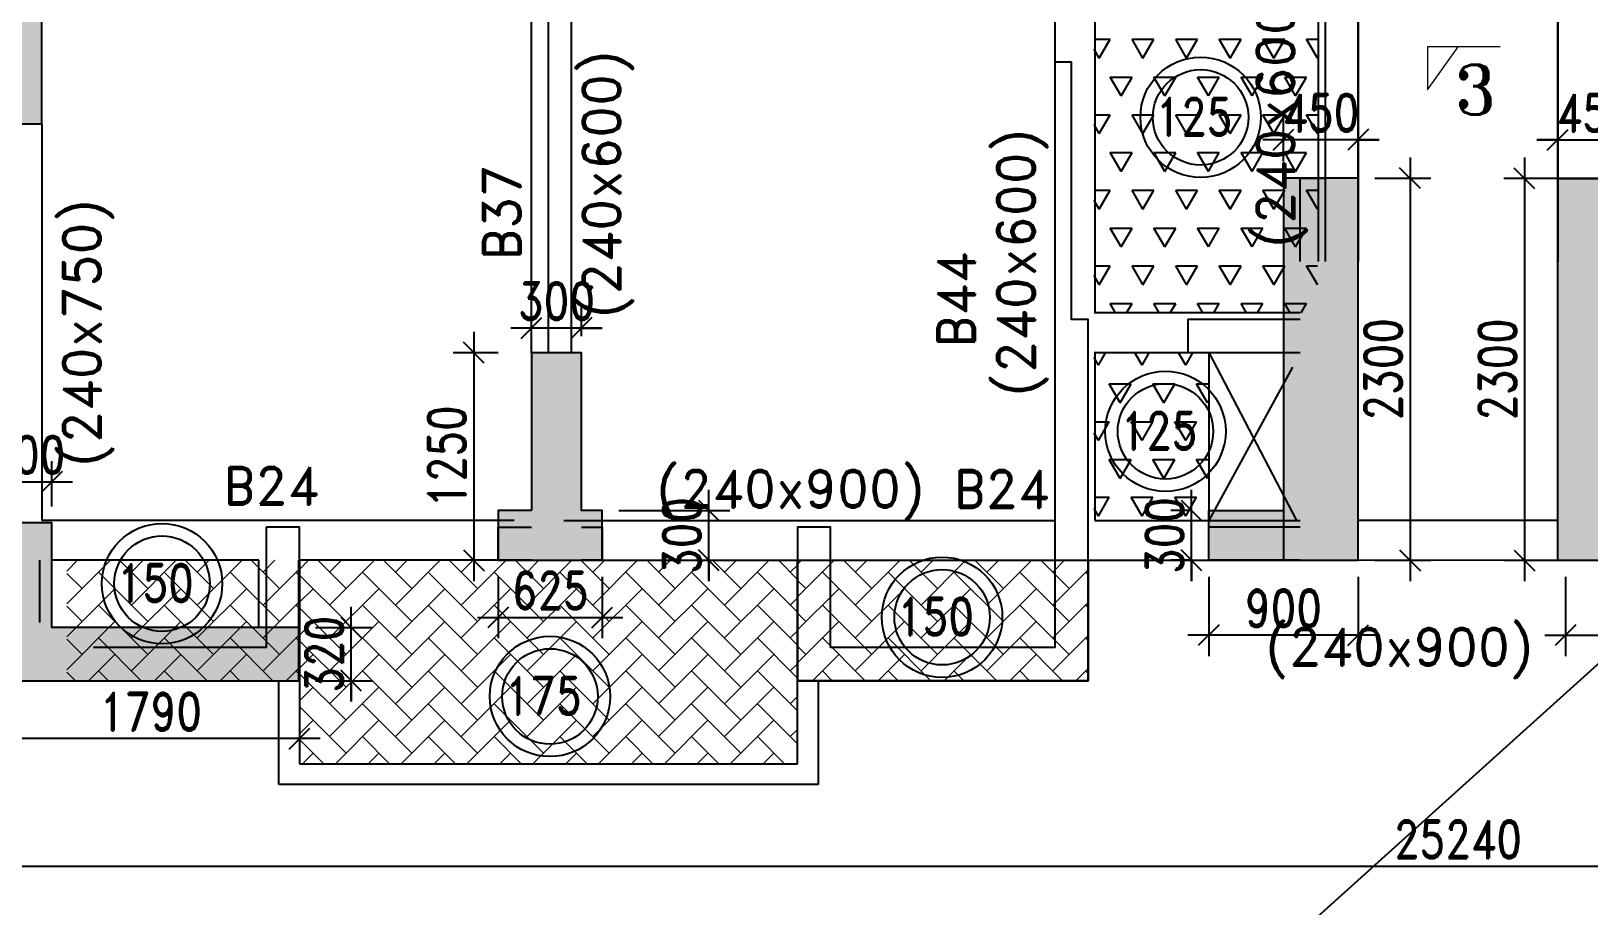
# Model space of a CAD drawing. Header units: millimetres. Extents: x 2061841 to 105821645, y -77612 to 48520811.
# Drawn here: x 105305333 to 105314706, y 48434796 to 48440063 of the extents above; entities that cross this region are included whole.
import ezdxf

# ---------------------------------------------------------------- set-up
doc = ezdxf.new("R2010")
doc.units = ezdxf.units.MM
doc.header["$LTSCALE"] = 10
doc.header["$MEASUREMENT"] = 0
doc.linetypes.add('$0$HIDDEN', pattern=[0.375, 0.25, -0.125])
for name, color, linetype in [('AS-COLS', 2, 'Continuous'), ('DIM', 8, 'Continuous'), ('S-BEAM', 4, 'Continuous'), ('S-BEAMNO.', 4, 'Continuous'), ('S-CUTOUT', 6, 'Continuous'), ('S-OPENING', 6, 'Continuous'), ('S-slab thk.', 2, 'Continuous'), ('S-Sunk', 8, 'Continuous'), ('xa_type A_Seventh floor plan$0$A-WALL', 3, 'Continuous')]:
    doc.layers.add(name, color=color, linetype=linetype)
for name, color, linetype, lineweight in [('S-Hatch Balcony', 8, 'Continuous', 5), ('S-STRCOL HATCH', 33, 'Continuous', 9), ('SEC-LINE', 1, 'Continuous', 15)]:
    doc.layers.add(name, color=color, linetype=linetype, lineweight=lineweight)
doc.styles.add('200', font='romand.shx', dxfattribs={"width": 0.8, "height": 225})
doc.styles.add('RD', font='romand.shx', dxfattribs={"width": 0.9, "height": 225})
doc.styles.add('RT', font='romant.shx', dxfattribs={"height": 250})
doc.dimstyles.new('GR1', dxfattribs={"dimtxt": 225, "dimasz": 125, "dimexe": 125, "dimexo": 100, "dimgap": 50, "dimtad": 1, "dimdec": 0, "dimzin": 3, "dimdsep": 46, "dimtxsty": '200', "dimblk1": 'OBLIQUE', "dimblk2": 'OBLIQUE', "dimsah": 1, "dimcen": 0.0625, "dimdle": 125, "dimclrd": 3, "dimclre": 3, "dimclrt": 2, "dimadec": 0, "dimazin": 0, "dimtfac": 1, "dimtdec": 0, "dimtix": 1, "dimtmove": 0, "dimatfit": 3, "dimfxl": 1, "dimtolj": 1, "dimtzin": 0, "dimarcsym": 0})
pattern_1 = [(45, (101994357.28, 48841298.31), (2e-14, 197.9899), [420, -140]), (135, (101994456.27, 48841397.31), (2e-14, 197.9899), [420, -140])]

# ---------------------------------------------------------------- blocks, each defined once
blk = doc.blocks.new('A$C21A8152F')
at = {"layer": 'SEC-LINE'}
for p, q in [((513, 311), (292, 3)), ((513, 3), (513, 311)), ((-7, 3), (513, 3))]:
    blk.add_line(p, q, dxfattribs=at)
blk = doc.blocks.new('_Oblique')
at = {"color": 0, "linetype": 'ByBlock', "lineweight": -2}
blk.add_line((-0.5, -0.5), (0.5, 0.5), dxfattribs=at)
blk = doc.blocks.new('*D419')
at = {"layer": 'Defpoints', "color": 0, "transparency": 16777216}
for p in [(12894.5, 3511.1), (12894.5, 1210.8), (13206.1, 1210.8)]:
    blk.add_point(p, dxfattribs=at)
at = {"layer": 'DIM', "color": 3, "lineweight": -2, "transparency": 16777216}
for p, q in [((13206.1, 3636.1), (13206.1, 1085.8)), ((12994.5, 3511.1), (13331.1, 3511.1)), ((12994.5, 1210.8), (13331.1, 1210.8))]:
    blk.add_line(p, q, dxfattribs=at)
at = {"layer": 'DIM', "color": 3, "linetype": 'ByBlock', "lineweight": -2, "transparency": 16777216, "xscale": 125, "yscale": 125, "zscale": 125}
for p, rotation in [((13206.1, 3511.1), 90), ((13206.1, 1210.8), 270)]:
    blk.add_blockref('_Oblique', p, dxfattribs=dict(at, rotation=rotation))
at = {"layer": 'DIM', "color": 2, "transparency": 16777216, "insert": (13043.6, 2360.9), "char_height": 225, "attachment_point": 5, "rotation": 90, "style": '200'}
blk.add_mtext('\\A1;2300', dxfattribs=at)
blk = doc.blocks.new('*D420')
at = {"layer": 'Defpoints', "color": 0, "transparency": 16777216}
for p in [(11994.4, 1210.8), (12894.5, 1210.8), (11994.4, 759.6)]:
    blk.add_point(p, dxfattribs=at)
at = {"layer": 'DIM', "color": 3, "lineweight": -2, "transparency": 16777216}
for p, q in [((11994.4, 1110.8), (11994.4, 634.6)), ((12894.5, 1110.8), (12894.5, 634.6)), ((13019.5, 759.6), (11869.4, 759.6))]:
    blk.add_line(p, q, dxfattribs=at)
at = {"layer": 'DIM', "color": 3, "linetype": 'ByBlock', "lineweight": -2, "transparency": 16777216, "xscale": 125, "yscale": 125, "zscale": 125, "rotation": 180}
blk.add_blockref('_Oblique', (11994.4, 759.6), dxfattribs=at)
at = {"layer": 'DIM', "color": 3, "linetype": 'ByBlock', "lineweight": -2, "transparency": 16777216, "xscale": 125, "yscale": 125, "zscale": 125}
blk.add_blockref('_Oblique', (12894.5, 759.6), dxfattribs=at)
at = {"layer": 'DIM', "color": 2, "transparency": 16777216, "insert": (12444.4, 922.1), "char_height": 225, "attachment_point": 5, "style": '200'}
blk.add_mtext('\\A1;900', dxfattribs=at)
blk = doc.blocks.new('*D421')
at = {"layer": 'Defpoints', "color": 0, "transparency": 16777216}
for p in [(14544.5, 3510.1), (13895, 1209.8), (14269.5, 1209.8)]:
    blk.add_point(p, dxfattribs=at)
at = {"layer": 'DIM', "color": 3, "lineweight": -2, "transparency": 16777216}
for p, q in [((13895, 3635.1), (13895, 1084.8)), ((14444.5, 3510.1), (13770, 3510.1)), ((14169.5, 1209.8), (13770, 1209.8))]:
    blk.add_line(p, q, dxfattribs=at)
at = {"layer": 'DIM', "color": 3, "linetype": 'ByBlock', "lineweight": -2, "transparency": 16777216, "xscale": 125, "yscale": 125, "zscale": 125}
for p, rotation in [((13895, 3510.1), 90), ((13895, 1209.8), 270)]:
    blk.add_blockref('_Oblique', p, dxfattribs=dict(at, rotation=rotation))
at = {"layer": 'DIM', "color": 2, "transparency": 16777216, "insert": (13732.5, 2359.9), "char_height": 225, "attachment_point": 5, "rotation": 90, "style": '200'}
blk.add_mtext('\\A1;2300', dxfattribs=at)
blk = doc.blocks.new('*D422')
at = {"layer": 'Defpoints', "color": 0, "transparency": 16777216}
for p in [(7819.5, 2460.8), (7572.5, 1210.8), (7819.5, 1210.8)]:
    blk.add_point(p, dxfattribs=at)
at = {"layer": 'DIM', "color": 3, "lineweight": -2, "transparency": 16777216}
for p, q in [((7572.5, 2585.8), (7572.5, 1085.8)), ((7719.5, 2460.8), (7447.5, 2460.8)), ((7719.5, 1210.8), (7447.5, 1210.8))]:
    blk.add_line(p, q, dxfattribs=at)
at = {"layer": 'DIM', "color": 3, "linetype": 'ByBlock', "lineweight": -2, "transparency": 16777216, "xscale": 125, "yscale": 125, "zscale": 125}
for p, rotation in [((7572.5, 2460.8), 90), ((7572.5, 1210.8), 270)]:
    blk.add_blockref('_Oblique', p, dxfattribs=dict(at, rotation=rotation))
at = {"layer": 'DIM', "color": 2, "transparency": 16777216, "insert": (7410, 1835.8), "char_height": 225, "attachment_point": 5, "rotation": 90, "style": '200'}
blk.add_mtext('\\A1;1250', dxfattribs=at)
blk = doc.blocks.new('*D423')
at = {"layer": 'Defpoints', "color": 0, "transparency": 16777216}
for p in [(7920.2, 2609.3), (7920.2, 2460.8), (8220.2, 2460.8)]:
    blk.add_point(p, dxfattribs=at)
at = {"layer": 'DIM', "color": 3, "lineweight": -2, "transparency": 16777216}
for p, q in [((7920.2, 2560.8), (7920.2, 2734.3)), ((8220.2, 2560.8), (8220.2, 2734.3)), ((8345.2, 2609.3), (7795.2, 2609.3)), ((7920.2, 2609.3), (7795.2, 2609.3)), ((8220.2, 2609.3), (8345.2, 2609.3))]:
    blk.add_line(p, q, dxfattribs=at)
at = {"layer": 'DIM', "color": 3, "linetype": 'ByBlock', "lineweight": -2, "transparency": 16777216, "xscale": 125, "yscale": 125, "zscale": 125}
blk.add_blockref('_Oblique', (7920.2, 2609.3), dxfattribs=at)
at = {"layer": 'DIM', "color": 3, "linetype": 'ByBlock', "lineweight": -2, "transparency": 16777216, "xscale": 125, "yscale": 125, "zscale": 125, "rotation": 180}
blk.add_blockref('_Oblique', (8220.2, 2609.3), dxfattribs=at)
at = {"layer": 'DIM', "color": 2, "transparency": 16777216, "insert": (8070.2, 2771.8), "char_height": 225, "attachment_point": 5, "style": '200'}
blk.add_mtext('\\A1;300', dxfattribs=at)
blk = doc.blocks.new('*D454')
at = {"layer": 'AS-COLS', "color": 3, "lineweight": -2, "transparency": 16777216}
for p, q in [((4733.6, 1535.5), (4733.6, 1808.6)), ((5033.6, 1535.5), (5033.6, 1808.6)), ((4608.6, 1683.6), (5158.6, 1683.6)), ((4733.6, 1683.6), (4608.6, 1683.6)), ((5033.6, 1683.6), (5158.6, 1683.6))]:
    blk.add_line(p, q, dxfattribs=at)
at = {"layer": 'Defpoints', "color": 0, "transparency": 16777216}
for p in [(5033.6, 1683.6), (4733.6, 1435.5), (5033.6, 1435.5)]:
    blk.add_point(p, dxfattribs=at)
at = {"layer": 'AS-COLS', "color": 3, "linetype": 'ByBlock', "lineweight": -2, "transparency": 16777216, "xscale": 125, "yscale": 125, "zscale": 125}
blk.add_blockref('_Oblique', (4733.6, 1683.6), dxfattribs=at)
at = {"layer": 'AS-COLS', "color": 3, "linetype": 'ByBlock', "lineweight": -2, "transparency": 16777216, "xscale": 125, "yscale": 125, "zscale": 125, "rotation": 180}
blk.add_blockref('_Oblique', (5033.6, 1683.6), dxfattribs=at)
at = {"layer": 'AS-COLS', "color": 2, "transparency": 16777216, "insert": (4883.6, 1846.1), "char_height": 225, "attachment_point": 5, "style": '200'}
blk.add_mtext('\\A1;300', dxfattribs=at)
blk = doc.blocks.new('*D456')
at = {"layer": 'AS-COLS', "color": 3, "lineweight": -2, "transparency": 16777216}
for p, q in [((6835, 360.9), (6835, 930.9)), ((6835, 805.9), (6835, 930.9)), ((6619, 805.9), (6960, 805.9)), ((6619, 485.9), (6960, 485.9)), ((6835, 485.9), (6835, 360.9))]:
    blk.add_line(p, q, dxfattribs=at)
at = {"layer": 'Defpoints', "color": 0, "transparency": 16777216}
for p in [(6519, 805.9), (6835, 805.9), (6519, 485.9)]:
    blk.add_point(p, dxfattribs=at)
at = {"layer": 'AS-COLS', "color": 3, "linetype": 'ByBlock', "lineweight": -2, "transparency": 16777216, "xscale": 125, "yscale": 125, "zscale": 125}
for p, rotation in [((6835, 805.9), 270), ((6835, 485.9), 90)]:
    blk.add_blockref('_Oblique', p, dxfattribs=dict(at, rotation=rotation))
at = {"layer": 'AS-COLS', "color": 2, "transparency": 16777216, "insert": (6672.5, 645.9), "char_height": 225, "attachment_point": 5, "rotation": 90, "style": '200'}
blk.add_mtext('\\A1;320', dxfattribs=at)
blk = doc.blocks.new('*D457')
at = {"layer": 'AS-COLS', "color": 3, "lineweight": -2, "transparency": 16777216}
for p, q in [((4733.6, 517.6), (4733.6, 12.1)), ((6523.6, 385.9), (6523.6, 12.1)), ((6648.6, 137.1), (4608.6, 137.1))]:
    blk.add_line(p, q, dxfattribs=at)
at = {"layer": 'Defpoints', "color": 0, "transparency": 16777216}
for p in [(4733.6, 617.6), (6523.6, 485.9), (4733.6, 137.1)]:
    blk.add_point(p, dxfattribs=at)
at = {"layer": 'AS-COLS', "color": 3, "linetype": 'ByBlock', "lineweight": -2, "transparency": 16777216, "xscale": 125, "yscale": 125, "zscale": 125, "rotation": 180}
blk.add_blockref('_Oblique', (4733.6, 137.1), dxfattribs=at)
at = {"layer": 'AS-COLS', "color": 3, "linetype": 'ByBlock', "lineweight": -2, "transparency": 16777216, "xscale": 125, "yscale": 125, "zscale": 125}
blk.add_blockref('_Oblique', (6523.6, 137.1), dxfattribs=at)
at = {"layer": 'AS-COLS', "color": 2, "transparency": 16777216, "insert": (5628.6, 299.6), "char_height": 225, "attachment_point": 5, "style": '200'}
blk.add_mtext('\\A1;1790', dxfattribs=at)
blk = doc.blocks.new('*D458')
at = {"layer": 'AS-COLS', "color": 3, "lineweight": -2, "transparency": 16777216}
for p, q in [((8987.2, 1085.8), (8987.2, 1635.8)), ((8987.2, 1510.8), (8987.2, 1635.8)), ((8444.5, 1510.8), (9112.2, 1510.8)), ((8444.5, 1210.8), (9112.2, 1210.8)), ((8987.2, 1210.8), (8987.2, 1085.8))]:
    blk.add_line(p, q, dxfattribs=at)
at = {"layer": 'Defpoints', "color": 0, "transparency": 16777216}
for p in [(8344.5, 1510.8), (8987.2, 1510.8), (8344.5, 1210.8)]:
    blk.add_point(p, dxfattribs=at)
at = {"layer": 'AS-COLS', "color": 3, "linetype": 'ByBlock', "lineweight": -2, "transparency": 16777216, "xscale": 125, "yscale": 125, "zscale": 125}
for p, rotation in [((8987.2, 1510.8), 270), ((8987.2, 1210.8), 90)]:
    blk.add_blockref('_Oblique', p, dxfattribs=dict(at, rotation=rotation))
at = {"layer": 'AS-COLS', "color": 2, "transparency": 16777216, "insert": (8824.7, 1360.8), "char_height": 225, "attachment_point": 5, "rotation": 90, "style": '200'}
blk.add_mtext('\\A1;300', dxfattribs=at)
blk = doc.blocks.new('*D459')
at = {"layer": 'AS-COLS', "color": 3, "lineweight": -2, "transparency": 16777216}
for p, q in [((7719.5, 1110.8), (7719.5, 741.3)), ((8344.5, 1110.8), (8344.5, 741.3)), ((7594.5, 866.3), (8469.5, 866.3))]:
    blk.add_line(p, q, dxfattribs=at)
at = {"layer": 'Defpoints', "color": 0, "transparency": 16777216}
for p in [(7719.5, 1210.8), (8344.5, 1210.8), (8344.5, 866.3)]:
    blk.add_point(p, dxfattribs=at)
at = {"layer": 'AS-COLS', "color": 3, "linetype": 'ByBlock', "lineweight": -2, "transparency": 16777216, "xscale": 125, "yscale": 125, "zscale": 125, "rotation": 180}
blk.add_blockref('_Oblique', (7719.5, 866.3), dxfattribs=at)
at = {"layer": 'AS-COLS', "color": 3, "linetype": 'ByBlock', "lineweight": -2, "transparency": 16777216, "xscale": 125, "yscale": 125, "zscale": 125}
blk.add_blockref('_Oblique', (8344.5, 866.3), dxfattribs=at)
at = {"layer": 'AS-COLS', "color": 2, "transparency": 16777216, "insert": (8032, 1028.8), "char_height": 225, "attachment_point": 5, "style": '200'}
blk.add_mtext('\\A1;625', dxfattribs=at)
blk = doc.blocks.new('*D460')
at = {"layer": 'AS-COLS', "color": 3, "lineweight": -2, "transparency": 16777216}
for p, q in [((11891.3, 1085.8), (11891.3, 1635.8)), ((11891.3, 1510.8), (11891.3, 1635.8)), ((11894.4, 1510.8), (11766.3, 1510.8)), ((11894.4, 1210.8), (11766.3, 1210.8)), ((11891.3, 1210.8), (11891.3, 1085.8))]:
    blk.add_line(p, q, dxfattribs=at)
at = {"layer": 'Defpoints', "color": 0, "transparency": 16777216}
for p in [(11891.3, 1510.8), (11994.4, 1510.8), (11994.4, 1210.8)]:
    blk.add_point(p, dxfattribs=at)
at = {"layer": 'AS-COLS', "color": 3, "linetype": 'ByBlock', "lineweight": -2, "transparency": 16777216, "xscale": 125, "yscale": 125, "zscale": 125}
for p, rotation in [((11891.3, 1510.8), 270), ((11891.3, 1210.8), 90)]:
    blk.add_blockref('_Oblique', p, dxfattribs=dict(at, rotation=rotation))
at = {"layer": 'AS-COLS', "color": 2, "transparency": 16777216, "insert": (11728.8, 1360.8), "char_height": 225, "attachment_point": 5, "rotation": 90, "style": '200'}
blk.add_mtext('\\A1;300', dxfattribs=at)
blk = doc.blocks.new('*D461')
at = {"layer": 'AS-COLS', "color": 3, "lineweight": -2, "transparency": 16777216}
for p, q in [((12444.5, 3611.1), (12444.5, 3868.4)), ((12894.5, 3611.1), (12894.5, 3868.4)), ((13019.5, 3743.4), (12319.5, 3743.4)), ((12444.5, 3743.4), (12319.5, 3743.4)), ((12894.5, 3743.4), (13019.5, 3743.4))]:
    blk.add_line(p, q, dxfattribs=at)
at = {"layer": 'Defpoints', "color": 0, "transparency": 16777216}
for p in [(12444.5, 3743.4), (12444.5, 3511.1), (12894.5, 3511.1)]:
    blk.add_point(p, dxfattribs=at)
at = {"layer": 'AS-COLS', "color": 3, "linetype": 'ByBlock', "lineweight": -2, "transparency": 16777216, "xscale": 125, "yscale": 125, "zscale": 125}
blk.add_blockref('_Oblique', (12444.5, 3743.4), dxfattribs=at)
at = {"layer": 'AS-COLS', "color": 3, "linetype": 'ByBlock', "lineweight": -2, "transparency": 16777216, "xscale": 125, "yscale": 125, "zscale": 125, "rotation": 180}
blk.add_blockref('_Oblique', (12894.5, 3743.4), dxfattribs=at)
at = {"layer": 'AS-COLS', "color": 2, "transparency": 16777216, "insert": (12669.5, 3905.9), "char_height": 225, "attachment_point": 5, "style": '200'}
blk.add_mtext('\\A1;450', dxfattribs=at)
blk = doc.blocks.new('*D462')
at = {"layer": 'Defpoints', "color": 0, "transparency": 16777216}
for p in [(14141.2, 1210.8), (15041.3, 1210.8), (15041.3, 759.6)]:
    blk.add_point(p, dxfattribs=at)
at = {"layer": 'DIM', "color": 3, "lineweight": -2, "transparency": 16777216}
for p, q in [((14141.2, 1110.8), (14141.2, 634.6)), ((15041.3, 1110.8), (15041.3, 634.6)), ((14016.2, 759.6), (15166.3, 759.6))]:
    blk.add_line(p, q, dxfattribs=at)
at = {"layer": 'DIM', "color": 3, "linetype": 'ByBlock', "lineweight": -2, "transparency": 16777216, "xscale": 125, "yscale": 125, "zscale": 125, "rotation": 180}
blk.add_blockref('_Oblique', (14141.2, 759.6), dxfattribs=at)
at = {"layer": 'DIM', "color": 3, "linetype": 'ByBlock', "lineweight": -2, "transparency": 16777216, "xscale": 125, "yscale": 125, "zscale": 125}
blk.add_blockref('_Oblique', (15041.3, 759.6), dxfattribs=at)
at = {"layer": 'DIM', "color": 2, "transparency": 16777216, "insert": (14591.3, 922.1), "char_height": 225, "attachment_point": 5, "style": '200'}
blk.add_mtext('\\A1;900', dxfattribs=at)
blk = doc.blocks.new('*D464')
at = {"layer": 'AS-COLS', "color": 3, "lineweight": -2, "transparency": 16777216}
for p, q in [((14094.5, 3610.1), (14094.5, 3867.4)), ((14544.5, 3610.1), (14544.5, 3867.4)), ((13969.5, 3742.4), (14669.5, 3742.4)), ((14094.5, 3742.4), (13969.5, 3742.4)), ((14544.5, 3742.4), (14669.5, 3742.4))]:
    blk.add_line(p, q, dxfattribs=at)
at = {"layer": 'Defpoints', "color": 0, "transparency": 16777216}
for p in [(14544.5, 3742.4), (14094.5, 3510.1), (14544.5, 3510.1)]:
    blk.add_point(p, dxfattribs=at)
at = {"layer": 'AS-COLS', "color": 3, "linetype": 'ByBlock', "lineweight": -2, "transparency": 16777216, "xscale": 125, "yscale": 125, "zscale": 125}
blk.add_blockref('_Oblique', (14094.5, 3742.4), dxfattribs=at)
at = {"layer": 'AS-COLS', "color": 3, "linetype": 'ByBlock', "lineweight": -2, "transparency": 16777216, "xscale": 125, "yscale": 125, "zscale": 125, "rotation": 180}
blk.add_blockref('_Oblique', (14544.5, 3742.4), dxfattribs=at)
at = {"layer": 'AS-COLS', "color": 2, "transparency": 16777216, "insert": (14319.5, 3904.9), "char_height": 225, "attachment_point": 5, "style": '200'}
blk.add_mtext('\\A1;450', dxfattribs=at)
blk = doc.blocks.new('*D662')
at = {"layer": 'AS-COLS', "color": 3, "lineweight": -2, "transparency": 16777216}
for p, q in [((102538298.3, 48534066.5), (102538298.3, 48532924)), ((102563538.6, 48534066.5), (102563538.6, 48532924)), ((102538173.3, 48533049), (102563663.6, 48533049))]:
    blk.add_line(p, q, dxfattribs=at)
at = {"layer": 'Defpoints', "color": 0, "transparency": 16777216}
for p in [(102538298.3, 48534166.5), (102563538.6, 48534166.5), (102563538.6, 48533049)]:
    blk.add_point(p, dxfattribs=at)
at = {"layer": 'AS-COLS', "color": 3, "linetype": 'ByBlock', "lineweight": -2, "transparency": 16777216, "xscale": 125, "yscale": 125, "zscale": 125, "rotation": 180}
blk.add_blockref('_Oblique', (102538298.3, 48533049), dxfattribs=at)
at = {"layer": 'AS-COLS', "color": 3, "linetype": 'ByBlock', "lineweight": -2, "transparency": 16777216, "xscale": 125, "yscale": 125, "zscale": 125}
blk.add_blockref('_Oblique', (102563538.6, 48533049), dxfattribs=at)
at = {"layer": 'AS-COLS', "color": 2, "transparency": 16777216, "insert": (102550918.4, 48533211.5), "char_height": 225, "attachment_point": 5, "style": '200'}
blk.add_mtext('\\A1;25240', dxfattribs=at)
blk = doc.blocks.new('G$CDE8A9FAD')
at = {"layer": 'S-STRCOL HATCH'}
h = blk.add_hatch(color=256, dxfattribs=at)
h.dxf.hatch_style = 1
h.paths.add_polyline_path([(4623.8, 3838.4), (4973.8, 3838.4), (4973.8, 5413.4), (4623.8, 5413.4), (4623.8, 3838.4)])
h = blk.add_hatch(color=256, dxfattribs=at)
h.dxf.hatch_style = 1
h.paths.add_polyline_path([(12894.5, 1210.8), (12894.5, 3511.1), (12444.5, 3511.1), (12444.5, 1210.8), (12894.5, 1210.8)])
h = blk.add_hatch(color=256, dxfattribs=at)
h.dxf.hatch_style = 1
h.paths.add_polyline_path([(14094.5, 1209.8), (14094.5, 3510.1), (14544.5, 3510.1), (14544.5, 1209.8), (14094.5, 1209.8)])
h = blk.add_hatch(color=256, dxfattribs=at)
h.dxf.hatch_style = 1
h.paths.add_polyline_path([(7920.2, 1510.8), (7719.5, 1510.8), (7719.5, 1210.8), (8344.5, 1210.8), (8344.5, 1510.8), (8220.2, 1510.8), (8220.2, 1510.8), (8220.2, 2460.8), (7920.2, 2460.8), (7920.2, 1510.8)])
h = blk.add_hatch(color=256, dxfattribs=at)
h.dxf.hatch_style = 1
h.paths.add_polyline_path([(11994.4, 1510.8), (12444.5, 1510.8), (12444.5, 1210.8), (11994.4, 1210.8), (11994.4, 1510.8)])
h = blk.add_hatch(color=256, dxfattribs=at)
h.dxf.hatch_style = 1
h.paths.add_polyline_path([(4733.6, 485.9), (6519, 485.9), (6519, 805.9), (5033.6, 805.9), (5033.6, 1435.5), (4733.6, 1435.5), (4733.6, 485.9)])
at = {"layer": 'AS-COLS', "color": 1, "elevation": 0}
for points in [[(4623.8, 3838.4), (4973.8, 3838.4), (4973.8, 5413.4), (4623.8, 5413.4)], [(12894.5, 1210.8), (12894.5, 3511.1), (12444.5, 3511.1), (12444.5, 1210.8)], [(14094.5, 1209.8), (14094.5, 3510.1), (14544.5, 3510.1), (14544.5, 1209.8)], [(11994.4, 1510.8), (12444.5, 1510.8), (12444.5, 1210.8), (11994.4, 1210.8)]]:
    blk.add_lwpolyline(points, close=True, dxfattribs=at)
for points in [[(7920.2, 1510.8), (7719.5, 1510.8), (7719.5, 1210.8), (8344.5, 1210.8), (8344.5, 1510.8), (8220.2, 1510.8), (8220.2, 1510.8), (8220.2, 2460.8), (7920.2, 2460.8), (7920.2, 1510.8)], [(4733.6, 485.9), (6519, 485.9), (6519, 805.9), (5033.6, 805.9), (5033.6, 1435.5), (4733.6, 1435.5), (4733.6, 485.9)]]:
    blk.add_lwpolyline(points, dxfattribs=at)
at = {"layer": 'AS-COLS', "color": 6}
for base, p1, p2, picture, middle in [((12444.5, 3743.4), (12894.5, 3511.1), (12444.5, 3511.1), '*D461', (12669.5, 3905.9)), ((5033.6, 1683.6), (4733.6, 1435.5), (5033.6, 1435.5), '*D454', (4883.6, 1846.1)), ((8344.5, 866.3), (7719.5, 1210.8), (8344.5, 1210.8), '*D459', (8032, 1028.8)), ((4733.6, 137.1), (6523.6, 485.9), (4733.6, 617.6), '*D457', (5628.6, 299.6))]:
    dim = blk.add_linear_dim(base=base, p1=p1, p2=p2, dimstyle='GR1', dxfattribs=at)
    dim.commit()
    dim.dimension.update_dxf_attribs({"geometry": picture, "text_midpoint": middle})
for base, p1, p2, angle, picture, middle in [((14544.5, 3742.4), (14094.5, 3510.1), (14544.5, 3510.1), 180, '*D464', (14319.5, 3904.9)), ((8987.2, 1510.8), (8344.5, 1210.8), (8344.5, 1510.8), 90, '*D458', (8824.7, 1360.8)), ((11891.3, 1510.8), (11994.4, 1210.8), (11994.4, 1510.8), 90, '*D460', (11728.8, 1360.8)), ((6835, 805.9), (6519, 485.9), (6519, 805.9), 90, '*D456', (6672.5, 645.9))]:
    dim = blk.add_linear_dim(base=base, p1=p1, p2=p2, angle=angle, dimstyle='GR1', dxfattribs=at)
    dim.commit()
    dim.dimension.update_dxf_attribs({"geometry": picture, "text_midpoint": middle})
at = {"layer": 'DIM'}
for base, p1, p2, angle, picture, middle in [((13206.1, 1210.8, 0), (12894.5, 3511.1), (12894.5, 1210.8), 90, '*D419', (13043.6, 2360.9, 0)), ((13895, 1209.8, 0), (14544.5, 3510.1), (14269.5, 1209.8), 90, '*D421', (13732.5, 2359.9, 0)), ((7572.5, 1210.8, 0), (7819.5, 2460.8), (7819.5, 1210.8), 90, '*D422', (7410, 1835.8, 0)), ((15041.3, 759.6, 0), (14141.2, 1210.8), (15041.3, 1210.8), 180, '*D462', (14591.3, 922.1, 0))]:
    dim = blk.add_linear_dim(base=base, p1=p1, p2=p2, angle=angle, dimstyle='GR1', dxfattribs=at)
    dim.commit()
    dim.dimension.update_dxf_attribs({"geometry": picture, "text_midpoint": middle})
for base, p1, p2, picture, middle in [((7920.2, 2609.3, 0), (8220.2, 2460.8), (7920.2, 2460.8), '*D423', (8070.2, 2771.8, 0)), ((11994.4, 759.6, 0), (12894.5, 1210.8), (11994.4, 1210.8), '*D420', (12444.4, 922.1, 0))]:
    dim = blk.add_linear_dim(base=base, p1=p1, p2=p2, dimstyle='GR1', dxfattribs=at)
    dim.commit()
    dim.dimension.update_dxf_attribs({"geometry": picture, "text_midpoint": middle})
blk = doc.blocks.new('TOWER-A TYPICAL FLOOR FRAMING PLAN N')
at = {"layer": 'S-Hatch Balcony'}
h = blk.add_hatch(dxfattribs=at)
h.set_pattern_fill('AR-HBONE', color=256, scale=35, style=0)
h.set_pattern_definition(pattern_1)
h.paths.add_polyline_path([(102543943, 48534891.5), (102542547.1, 48534891.5), (102542547.1, 48534512.5), (102542547.1, 48534166.5), (102543943, 48534166.5)])
h = blk.add_hatch(dxfattribs=at)
h.set_pattern_fill('AR-HBONE', color=256, scale=35, style=0)
h.set_pattern_definition([(45, (101994361.98, 48841298.31), (2e-14, 197.9899), [420, -140]), (135, (101994460.98, 48841397.31), (2e-14, 197.9899), [420, -140])])
h.paths.add_polyline_path([(102546943.6, 48534891.5), (102543947.7, 48534891.5), (102543947.7, 48533666.5), (102546943.6, 48533666.5)])
h = blk.add_hatch(dxfattribs=at)
h.set_pattern_fill('AR-HBONE', color=256, scale=35, style=0)
h.set_pattern_definition(pattern_1)
h.paths.add_polyline_path([(102548688.8, 48534891.5), (102546938.9, 48534891.5), (102546938.9, 48534512.5), (102546938.9, 48534166.5), (102548688.8, 48534166.5), (102548688.8, 48534891.5)])
at = {"layer": 'S-Sunk'}
h = blk.add_hatch(dxfattribs=at)
h.set_pattern_fill('TRIANG', color=8, scale=700, style=0)
h.set_pattern_definition([(60, (101982341.8, 48843413.98), (-131.25, 227.33167), [131.25, -131.25]), (120, (101982341.8, 48843413.98), (-262.5, 1e-07), [131.25, -131.25]), (0, (101982276.18, 48843527.65), (131.25, 227.33167), [131.25, -131.25])])
h.paths.add_polyline_path([(102548728.8, 48538791.2), (102550073.8, 48538791.2), (102550073.8, 48536381.1), (102548728.8, 48536381.1)])
h = blk.add_hatch(dxfattribs=at)
h.set_pattern_fill('TRIANG', color=8, scale=700, style=0)
h.set_pattern_definition([(60, (101990867.62, 48841338.31), (-131.25, 227.33167), [131.25, -131.25]), (120, (101990867.62, 48841338.31), (-262.5, 1e-07), [131.25, -131.25]), (0, (101990802, 48841451.98), (131.25, 227.33167), [131.25, -131.25])])
h.paths.add_polyline_path([(102548728.8, 48536141.1), (102549418.4, 48536141.1), (102549418.4, 48535131.5), (102548728.8, 48535131.5)])
at = {"layer": 'AS-COLS', "color": 6}
blk.add_line((102617648.5, 48593639), (102510387.1, 48496984.7), dxfattribs=at)
at = {"layer": 'S-BEAM', "linetype": '$0$HIDDEN'}
for p, q in [((102545344.1, 48536141.5), (102545344.1, 48538791.2)), ((102545584.1, 48536141.5), (102545584.1, 48538791.2)), ((102548493.4, 48538791.2), (102548493.4, 48535131.5)), ((102542397.8, 48537519.1), (102542397.8, 48535131.5)), ((102549968.4, 48536381.1), (102548728.8, 48536381.1)), ((102549418.4, 48536141.1), (102548728.8, 48536141.1)), ((102549968.4, 48536141.1), (102549418.4, 48536141.1)), ((102545238.8, 48535131.5), (102542397.8, 48535131.5)), ((102545538.8, 48535131.5), (102548488.8, 48535131.5)), ((102549418.4, 48535131.5), (102549968.4, 48535131.5))]:
    blk.add_line(p, q, dxfattribs=at)
at = {"layer": 'S-BEAM'}
for p, q in [((102548733.4, 48538791.2), (102548733.4, 48536381.1)), ((102550078.4, 48536691.1), (102550078.4, 48538791.2)), ((102550318.4, 48536691.1), (102550318.4, 48538791.2)), ((102551518.4, 48536690.1), (102551518.4, 48538791.2)), ((102548733.4, 48536141.1), (102548733.4, 48535131.5)), ((102549418.4, 48536142.1), (102549418.4, 48535131.5)), ((102548733.4, 48535131.5), (102549418.4, 48535131.5)), ((102551518.4, 48535131.5), (102550318.4, 48535131.5)), ((102542383.6, 48534891.5), (102542383.6, 48534516.5)), ((102543703, 48534891.5), (102542457.6, 48534891.5)), ((102543703, 48534486.5), (102543703, 48534891.5)), ((102545273.5, 48534891.5, 0), (102543943, 48534891.5)), ((102543943, 48534486.5), (102543943, 48534891.5)), ((102543947.7, 48534166.5, 0), (102543947.7, 48534891.5, 0)), ((102545251.4, 48534891.5, 0), (102546943.6, 48534891.5, 0)), ((102546943.6, 48534512.5, 0), (102546943.6, 48534891.5, 0)), ((102546943.6, 48534166.5, 0), (102546943.6, 48534891.5, 0)), ((102546943.6, 48534891.5), (102549968.4, 48534891.5)), ((102548693.5, 48534891.5), (102548693.5, 48534166.5)), ((102551518.4, 48534890.5, 0), (102550318.4, 48534891.5)), ((102542547.1, 48534166.5), (102543943, 48534166.5)), ((102543822.7, 48533541.5, 0), (102543822.7, 48534166.5, 0)), ((102543947.7, 48534166.5, 0), (102543947.7, 48533666.5, 0)), ((102548693.5, 48534166.5), (102546938.9, 48534166.5)), ((102546943.6, 48533666.5, 0), (102546943.6, 48534166.5, 0)), ((102547068.6, 48534166.5, 0), (102547068.6, 48533541.5, 0)), ((102543947.7, 48533666.5, 0), (102546943.6, 48533666.5, 0)), ((102547068.6, 48533541.5, 0), (102543822.7, 48533541.5, 0))]:
    blk.add_line(p, q, dxfattribs=at)
at = {"layer": 'S-CUTOUT'}
for p, q in [((102549418.4, 48536142.1), (102549947.5, 48535131.5)), ((102549922.2, 48536053.5), (102549418.4, 48535131.5))]:
    blk.add_line(p, q, dxfattribs=at)
at = {"layer": 'S-slab thk.'}
for centre, radius in [((102549369.8, 48537558.7, 0), 362.3), ((102549369.8, 48537558.7, 0), 287.3), ((102549158.5, 48535667.9), 362.3), ((102549158.5, 48535667.9), 287.3), ((102543120.5, 48534751.1, 0), 362.3), ((102543120.5, 48534751.1, 0), 287.3), ((102547814.5, 48534548.7, 0), 362.3), ((102547814.5, 48534548.7, 0), 287.3), ((102545454.9, 48534071.7, 0), 362.3), ((102545454.9, 48534071.7, 0), 287.3)]:
    blk.add_circle(centre, radius, dxfattribs=at)
at = {"layer": 'xa_type A_Seventh floor plan$0$A-WALL', "color": 3}
for p, q in [((102543947.6, 48534891.5, 0), (102543947.6, 48534166.5, 0)), ((102546943.5, 48534891.5, 0), (102546943.5, 48534166.5, 0))]:
    blk.add_line(p, q, dxfattribs=at)
at = {"layer": 'xa_type A_Seventh floor plan$0$A-WALL', "color": 3, "elevation": 0}
for points in [[(102545343.4, 48536141.5), (102545343.4, 48538791.7), (102543397.6, 48538791.7), (102543397.6, 48538891.7), (102545443.4, 48538891.7), (102545443.4, 48536141.5)], [(102550118.4, 48538791.7), (102550118.4, 48536691.5)], [(102550318.4, 48538791.7), (102550318.4, 48536691.5)], [(102551518.4, 48538791.7), (102551518.4, 48536691.5)], [(102549969.1, 48536691.5), (102549969.1, 48537191.7), (102550119, 48537191.7)], [(102549968.4, 48536342.1), (102549293.4, 48536342.1), (102549293.4, 48536142.1), (102549968.5, 48536142.1)], [(102542707.4, 48534166.5), (102543947.6, 48534166.5), (102543947.6, 48535091.5), (102543747.6, 48535091.5)], [(102543747.6, 48535091.5), (102543747.6, 48534366.5), (102542707.4, 48534366.5)], [(102545344.1, 48534891.5), (102545143.4, 48534891.5), (102545143.4, 48535091.5), (102545344.1, 48535091.5)], [(102545644.1, 48535091.5), (102545768.4, 48535091.5), (102545768.4, 48534891.5), (102545644.1, 48534891.5)], [(102549968.5, 48535091.5), (102549418.4, 48535091.5)], [(102549968.4, 48534891.5), (102549418.4, 48534891.5), (102549418.4, 48535091.5)]]:
    blk.add_lwpolyline(points, dxfattribs=at)
blk.add_lwpolyline([(102547143.5, 48534366.5), (102547143.5, 48535091.5), (102546943.5, 48535091.5), (102546943.5, 48534166.5), (102548693.4, 48534166.5), (102548693.4, 48536342.1), (102548593.4, 48536342.1), (102548593.4, 48537891.7), (102548493.4, 48537891.7), (102548493.4, 48534366.5)], close=True, dxfattribs=at)
at = {"layer": 'AS-COLS', "color": 6}
blk.add_blockref('G$CDE8A9FAD', (102537424, 48533680.7), dxfattribs=at)
at = {"layer": 'SEC-LINE', "xscale": 0.8399999998509884, "yscale": 0.8399999998509884, "zscale": 0.8399999998509884, "rotation": 180}
blk.add_blockref('A$C21A8152F', (102551165.8, 48537986.1), dxfattribs=at)
at = {"layer": 'S-BEAMNO.', "color": 2, "style": 'RD'}
for s, rotation, p in [('(240x600)', 90.00028, (102549932.7, 48536779.1, 0)), ('(240x600)', 90.00028, (102545877.8, 48536354.5, 0)), ('(240x600)', 90.00028, (102548371.4, 48535882.9, 0)), ('(240x750)', 90.00028, (102542750.5, 48535460, 0)), ('(240x900)', 0.00028, (102546101.8, 48535210.2, 0)), ('(240x900)', 0.00028, (102549765.4, 48534258.9))]:
    blk.add_text(s, height=225, rotation=rotation, dxfattribs=at).set_placement(p)
at = {"layer": 'S-BEAMNO.', "color": 4, "style": 'RD'}
for s, rotation, p in [('B37', 90.00028, (102545277.4, 48536695.3)), ('B44', 90.00028, (102548010.9, 48536170.7)), ('B24', 0.00028, (102543488.3, 48535227.9, 0)), ('B24', 0.00028, (102547882.8, 48535208.4))]:
    blk.add_text(s, height=225, rotation=rotation, dxfattribs=at).set_placement(p)
at = {"layer": 'S-slab thk.', "style": 'RD', "width": 0.8}
for s, p in [('125', (102549098.4, 48537449.9, 0)), ('125', (102548887.1, 48535559.1)), ('150', (102542849, 48534642.3, 0)), ('150', (102547543.1, 48534439.9, 0)), ('175', (102545183.4, 48533962.8, 0))]:
    blk.add_text(s, height=225, rotation=0.00028, dxfattribs=at).set_placement(p)
at = {"layer": 'SEC-LINE', "style": 'RT'}
blk.add_text('3', height=300, dxfattribs=at).set_placement((102550894.2, 48537574.8))
at = {"layer": 'AS-COLS', "color": 6}
dim = blk.add_linear_dim(base=(102563538.6, 48533049), p1=(102538298.3, 48534166.5), p2=(102563538.6, 48534166.5), dimstyle='GR1', dxfattribs=at)
dim.commit()
dim.dimension.update_dxf_attribs({"geometry": '*D662', "text_midpoint": (102550918.4, 48533211.5)})

msp = doc.modelspace()

# ---------------------------------------------------------------- block references
at = {"layer": 'S-OPENING'}
msp.add_blockref('TOWER-A TYPICAL FLOOR FRAMING PLAN N', (2763000.3, -98014.7), dxfattribs=at)

doc.saveas('drawing.dxf')
